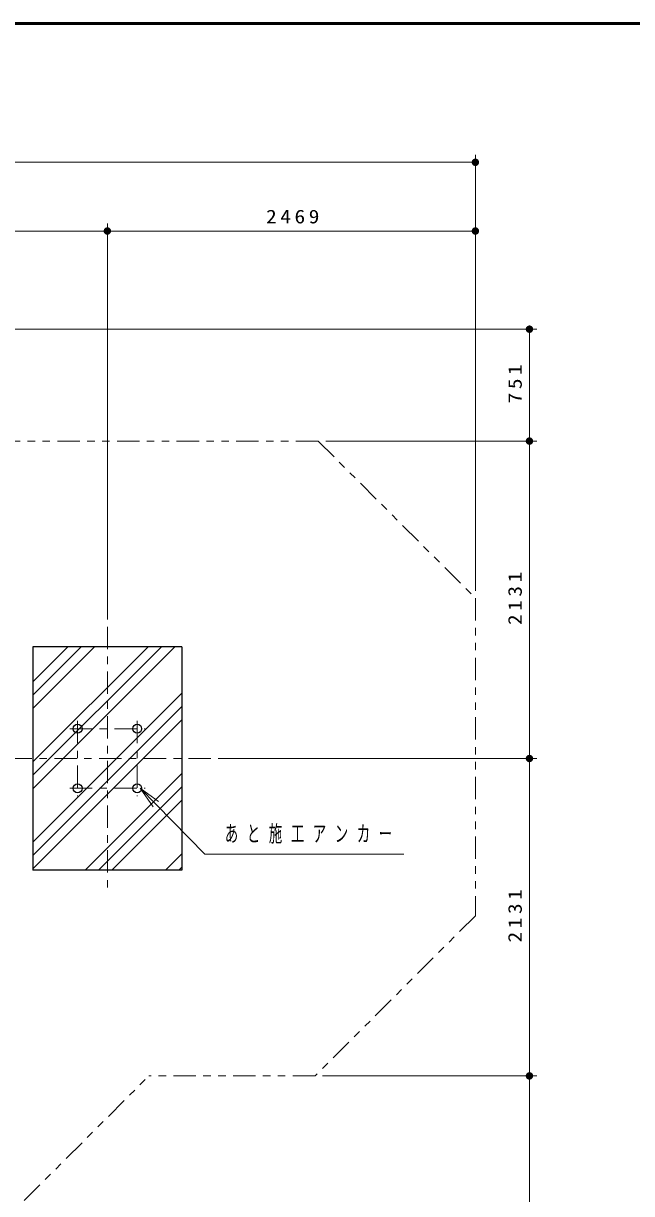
# Model space of a CAD drawing. Units: millimetres on the paper, scale 1:50. Extents: x -385 to 840, y 0 to 267.
# Drawn here: x 647.9 to 729.5, y 109.9 to 267 of the extents above; entities that cross this region are included whole.
import ezdxf

# ---------------------------------------------------------------- set-up
doc = ezdxf.new("R2010")
doc.units = ezdxf.units.MM
doc.linetypes.add('USER2', pattern=[6, 3, -1, 1, -1])
doc.linetypes.add('USER3', pattern=[8, 3, -1, 1, -1, 1, -1])
doc.layers.add('1_50', color=7, linetype='Continuous', lineweight=25)
doc.layers.add('LY_3', color=7, linetype='Continuous', lineweight=13)
doc.styles.add('ＭＳ ゴシック', font='')
doc.styles.get('ＭＳ ゴシック').set_extended_font_data('MS Gothic')

# ---------------------------------------------------------------- blocks, each defined once
blk = doc.blocks.new('filled_dot')
at = {"color": 0, "linetype": 'Continuous', "lineweight": -2, "const_width": 1.25}
blk.add_lwpolyline([(-0.625, 0, 1), (0.625, 0, 1)], format="xyb", close=True, dxfattribs=at)

msp = doc.modelspace()

# ---------------------------------------------------------------- linework, layer by layer
at = {"layer": '1_50', "lineweight": 13}
for p, q in [((485.083, 248.349), (708.563, 248.349)), ((708.563, 190.828), (708.563, 249.349)), ((617.608, 239.122), (659.177, 239.122)), ((659.177, 186.981), (659.177, 240.122)), ((659.177, 239.122), (708.563, 239.122)), ((616.945, 225.94), (716.818, 225.94)), ((715.818, 225.94), (715.818, 210.916)), ((688.475, 210.916), (716.818, 210.916)), ((715.818, 210.916), (715.818, 168.296)), ((649.177, 178.612), (653.862, 183.296)), ((649.177, 176.816), (655.658, 183.296)), ((649.177, 175.02), (657.454, 183.296)), ((649.177, 167.836), (664.638, 183.296)), ((649.177, 166.039), (666.434, 183.296)), ((649.177, 164.243), (668.23, 183.296)), ((649.177, 157.059), (669.177, 177.059)), ((649.177, 155.263), (669.177, 175.263)), ((649.177, 153.467), (669.177, 173.467)), ((674.06, 168.296), (716.818, 168.296)), ((715.818, 168.296), (715.818, 125.676)), ((656.191, 153.296), (669.177, 166.283)), ((657.987, 153.296), (669.177, 164.487)), ((663.577, 164.296), (665.68, 162.156)), ((663.577, 164.296), (666.036, 162.506)), ((665.323, 161.806), (663.577, 164.296)), ((659.783, 153.296), (669.177, 162.691)), ((666.967, 153.296), (669.177, 155.507)), ((668.763, 153.296), (669.177, 153.711)), ((688.054, 125.676), (716.818, 125.676)), ((715.818, 125.676), (715.818, 63.676))]:
    msp.add_line(p, q, dxfattribs=at)
at = {"layer": '1_50', "linetype": 'USER3', "lineweight": 13}
for p, q in [((687.475, 210.916), (630.969, 210.916)), ((687.475, 210.916), (708.563, 189.828)), ((708.563, 189.828), (708.563, 147.186)), ((708.563, 147.186), (687.054, 125.676)), ((602.742, 63.676), (664.742, 125.676)), ((687.054, 125.676), (664.742, 125.676))]:
    msp.add_line(p, q, dxfattribs=at)
at = {"layer": '1_50', "linetype": 'USER2', "lineweight": 13}
for p, q in [((659.177, 185.981), (659.177, 150.493)), ((673.06, 168.296), (520.319, 168.296))]:
    msp.add_line(p, q, dxfattribs=at)
at = {"layer": '1_50', "color": 40}
for p, q in [((649.177, 183.296), (649.177, 153.296)), ((669.177, 183.296), (649.177, 183.296)), ((669.177, 183.296), (669.177, 153.296)), ((669.177, 153.296), (649.177, 153.296))]:
    msp.add_line(p, q, dxfattribs=at)
at = {"layer": '1_50', "color": 70, "linetype": 'USER2', "lineweight": 13}
for p, q in [((655.177, 173.347), (655.177, 163.246)), ((663.177, 173.347), (663.177, 163.246)), ((654.127, 172.296), (664.228, 172.296)), ((654.127, 164.296), (664.228, 164.296))]:
    msp.add_line(p, q, dxfattribs=at)
at = {"layer": '1_50', "lineweight": 13}
msp.add_lwpolyline([(663.577, 164.296), (672.272, 155.446), (698.938, 155.446)], dxfattribs=at)
at = {"layer": '1_50', "color": 70}
for centre in [(655.177, 172.296), (663.177, 172.296), (655.177, 164.296), (663.177, 164.296)]:
    msp.add_circle(centre, 0.6, dxfattribs=at)
at = {"layer": 'LY_3', "lineweight": 50}
msp.add_line((840, 267), (455, 267), dxfattribs=at)

# ---------------------------------------------------------------- block references
at = {"layer": '1_50', "lineweight": 13, "xscale": 0.4, "yscale": 0.4}
for p, rotation in [((708.563, 248.349), 180), ((659.177, 239.122), 180), ((708.563, 239.122), 180), ((715.818, 225.94), 270), ((715.818, 210.916), 270), ((715.818, 210.916), 90), ((715.818, 168.296), 270), ((715.818, 168.296), 90), ((715.818, 125.676), 270), ((715.818, 125.676), 90)]:
    msp.add_blockref('filled_dot', p, dxfattribs=dict(at, rotation=rotation))
msp.add_blockref('filled_dot', (659.177, 239.122), dxfattribs=at)

# ---------------------------------------------------------------- texts
at = {"layer": '1_50', "style": 'ＭＳ ゴシック'}
for s, insert, char_height, attachment_point in [('\\T1.33;\\W1.15;2469', (684.287, 240.122), 1.833, 8), ('\\T1.64;\\W0.6;あと施工アンカー', (674.938, 158.096), 2.199, 4)]:
    msp.add_mtext(s, dxfattribs=dict(at, insert=insert, char_height=char_height, attachment_point=attachment_point))
at = {"layer": '1_50', "char_height": 1.833, "attachment_point": 8, "rotation": 90, "style": 'ＭＳ ゴシック'}
for s, insert in [('\\T1.33;\\W1.15;751', (714.818, 218.845)), ('\\T1.33;\\W1.15;2131', (714.818, 190.027)), ('\\T1.33;\\W1.15;2131', (714.818, 147.407))]:
    msp.add_mtext(s, dxfattribs=dict(at, insert=insert))

doc.saveas('drawing.dxf')
